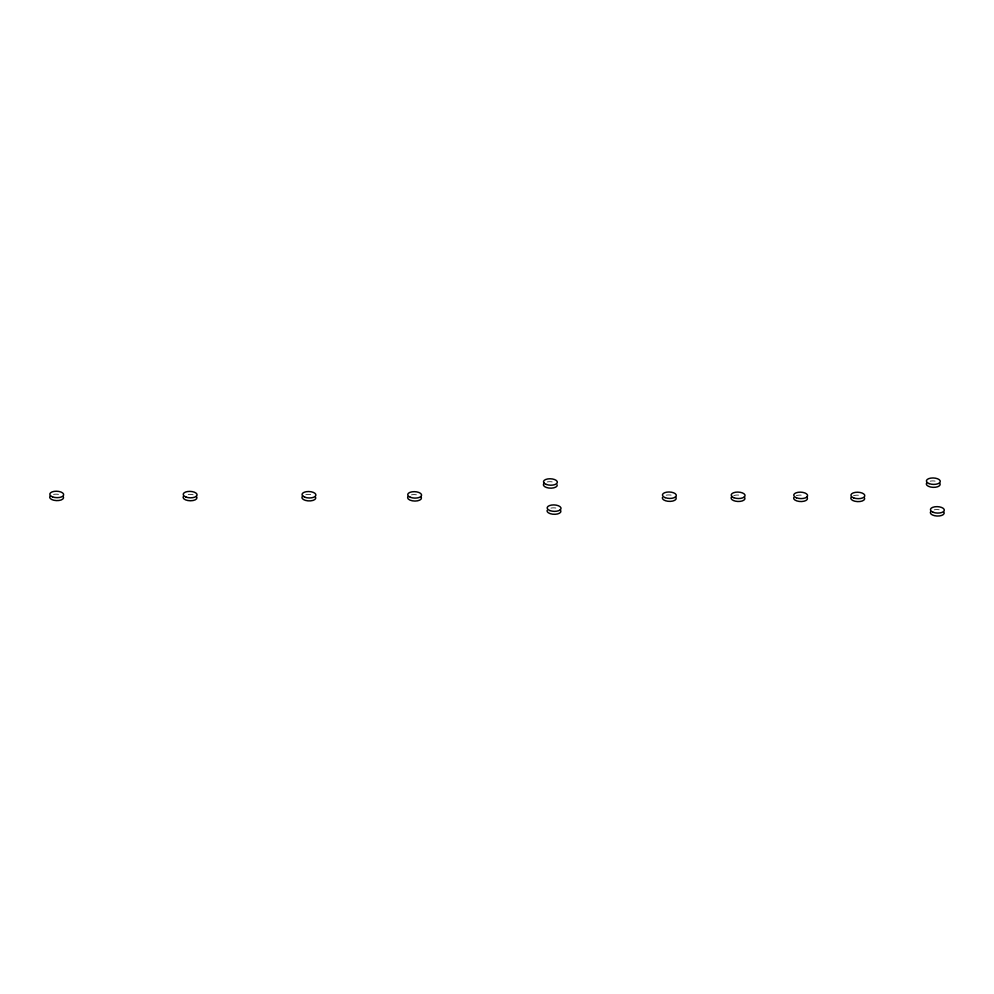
<?xml version="1.0" encoding="UTF-8"?>
<svg xmlns="http://www.w3.org/2000/svg" width="994" height="994" viewBox="0 0 994 994"><rect width="100%" height="100%" fill="white"/><g stroke="black" fill="none" stroke-linecap="round" stroke-linejoin="round"><path stroke-width="0.75" stroke-dasharray="4.97 3.73" d="M53.552 494.403A6.946 3.218 2.3 0 1 60.087 494.714M188.239 494.391A6.946 3.218 2.3 0 1 193.495 494.875M305.779 494.726A6.946 3.218 2.3 0 1 313.421 495.434M411.466 494.85A6.946 3.218 2.3 0 1 419.108 495.571M550.912 508.108A6.946 3.218 2.3 0 1 556.205 508.108M547.247 481.953A6.946 3.218 2.3 0 1 552.54 481.966M666.204 495.174A6.946 3.218 2.3 0 1 673.845 495.882M733.796 495.559A6.946 3.218 2.3 0 1 741.487 495.571M796.318 495.633A6.946 3.218 2.3 0 1 804.009 495.646M853.523 495.708A6.946 3.218 2.3 0 1 861.214 495.72M930.173 481.158A6.946 3.218 2.3 0 1 936.708 481.456M934.236 509.823A6.946 3.218 2.3 0 1 941.877 510.556"/><path stroke-width="1.49" d="M63.318 496.764A6.946 3.218 2.3 0 1 56.397 500.603A6.946 3.218 2.3 0 1 50.048 496.143M196.253 496.329A6.946 3.218 2.3 0 1 190.475 500.777A6.946 3.218 2.3 0 1 183.455 496.317M315.545 497.087A6.946 3.218 2.3 0 1 307.929 500.864A6.946 3.218 2.3 0 1 302.835 495.907M420.748 496.615A6.946 3.218 2.3 0 1 414.983 501.063A6.946 3.218 2.3 0 1 407.962 496.602M560.194 509.86A6.946 3.218 2.3 0 1 555.099 514.296A6.946 3.218 2.3 0 1 547.098 510.444M557.236 484.948A6.946 3.218 2.3 0 1 548.738 488.029A6.946 3.218 2.3 0 1 544.302 483.146M675.498 496.938A6.946 3.218 2.3 0 1 670.403 501.374A6.946 3.218 2.3 0 1 662.389 497.522M744.245 497.025A6.946 3.218 2.3 0 1 737.796 501.461A6.946 3.218 2.3 0 1 732.019 496.453M806.768 497.099A6.946 3.218 2.3 0 1 801.673 501.535A6.946 3.218 2.3 0 1 793.672 497.683M864.445 497.77A6.946 3.218 2.3 0 1 857.524 501.61A6.946 3.218 2.3 0 1 851.175 497.149M939.939 483.519A6.946 3.218 2.3 0 1 933.006 487.346A6.946 3.218 2.3 0 1 926.669 482.898M943.977 512.221A6.946 3.218 2.3 0 1 936.969 516.023A6.946 3.218 2.3 0 1 930.707 511.55M933.105 512.27A6.946 3.218 2.3 0 0 944.25 510.531A6.946 3.218 2.3 0 0 934.77 506.803A6.946 3.218 2.3 0 0 933.105 512.27M52.52 496.863A6.946 3.218 2.3 0 0 63.616 495.074A6.946 3.218 2.3 0 0 54.086 491.384A6.946 3.218 2.3 0 0 52.52 496.863M185.928 497.025A6.946 3.218 2.3 0 0 197.023 495.248A6.946 3.218 2.3 0 0 187.493 491.545A6.946 3.218 2.3 0 0 185.928 497.025M304.736 497.174A6.946 3.218 2.3 0 0 315.843 495.397A6.946 3.218 2.3 0 0 306.301 491.695A6.946 3.218 2.3 0 0 304.736 497.174M410.423 497.311A6.946 3.218 2.3 0 0 421.531 495.521A6.946 3.218 2.3 0 0 412.001 491.831A6.946 3.218 2.3 0 0 410.423 497.311M549.868 510.556A6.946 3.218 2.3 0 0 560.976 508.779A6.946 3.218 2.3 0 0 551.446 505.076A6.946 3.218 2.3 0 0 549.868 510.556M546.203 484.413A6.946 3.218 2.3 0 0 557.311 482.624A6.946 3.218 2.3 0 0 547.781 478.934A6.946 3.218 2.3 0 0 546.203 484.413M665.16 497.634A6.946 3.218 2.3 0 0 676.268 495.844A6.946 3.218 2.3 0 0 666.738 492.154A6.946 3.218 2.3 0 0 665.16 497.634M853.647 497.87A6.946 3.218 2.3 0 0 864.743 496.081A6.946 3.218 2.3 0 0 855.213 492.39A6.946 3.218 2.3 0 0 853.647 497.87M929.129 483.606A6.946 3.218 2.3 0 0 940.237 481.817A6.946 3.218 2.3 0 0 930.707 478.126A6.946 3.218 2.3 0 0 929.129 483.606M733.92 497.721A6.946 3.218 2.3 0 0 745.015 495.931A6.946 3.218 2.3 0 0 735.485 492.241A6.946 3.218 2.3 0 0 733.92 497.721M796.442 497.795A6.946 3.218 2.3 0 0 807.538 496.018A6.946 3.218 2.3 0 0 798.008 492.316A6.946 3.218 2.3 0 0 796.442 497.795"/></g></svg>
